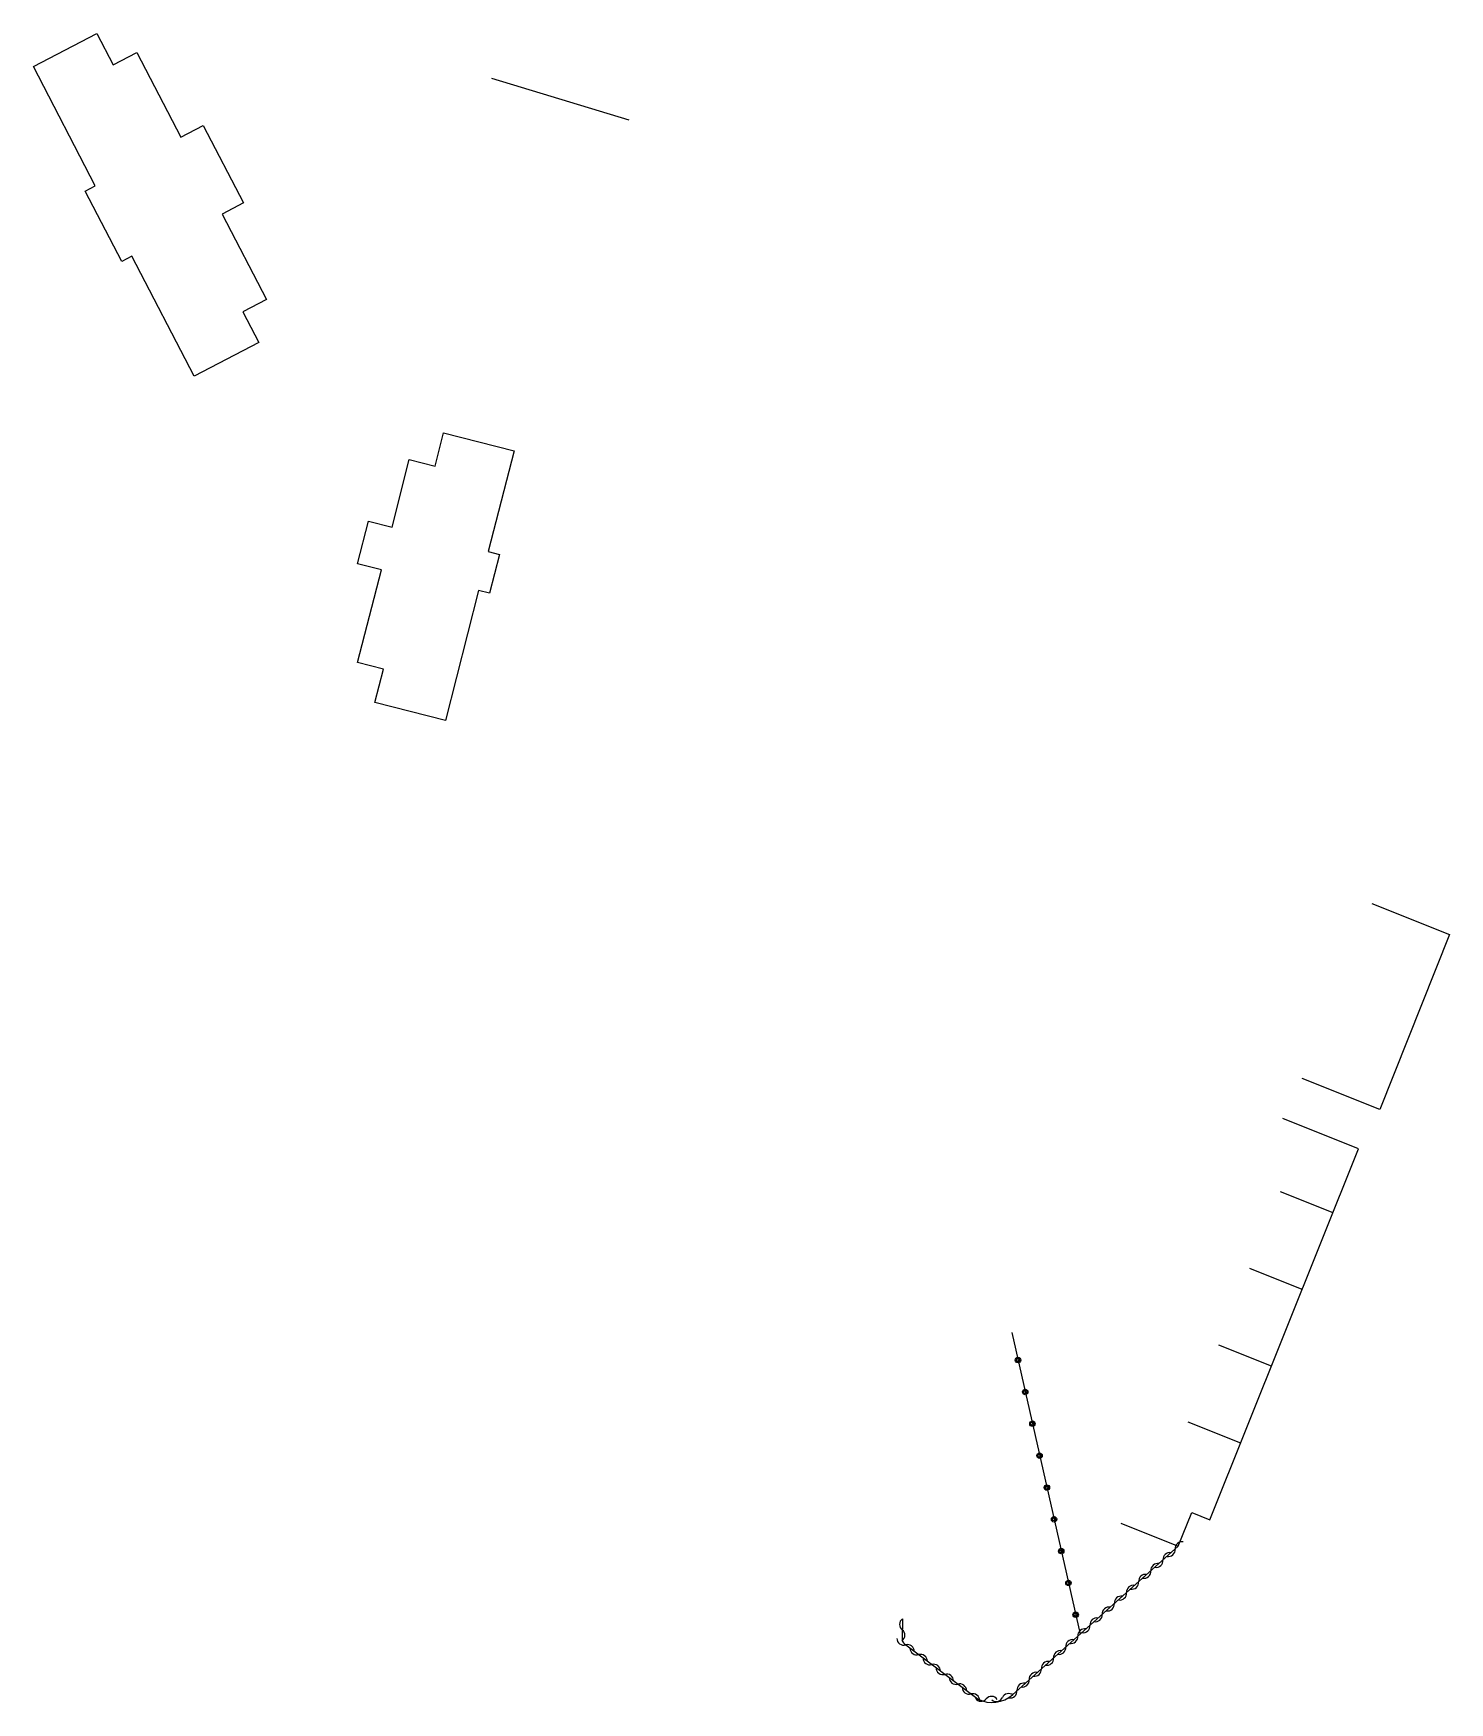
# Model space of a CAD drawing. Header units: millimetres. Extents: x 114000 to 114938, y 122018 to 122896.
# Drawn here: x 114516.3 to 114646.5, y 122584.8 to 122738.3 of the extents above; entities that cross this region are included whole.
import ezdxf

# ---------------------------------------------------------------- set-up
doc = ezdxf.new("R2010")
doc.units = ezdxf.units.MM
doc.layers.get('0').update_dxf_attribs({"linetype": 'CONTINUOUS'})
for name, color, linetype in [('w0100', 7, 'CONTINUOUS'), ('W0310', 3, 'CONTINUOUS'), ('w0322', 7, 'CONTINUOUS'), ('w1102', 7, 'CONTINUOUS')]:
    doc.layers.add(name, color=color, linetype=linetype)

# ---------------------------------------------------------------- blocks, each defined once
blk = doc.blocks.new('BF0101')
at = {"color": 0, "linetype": 'Continuous'}
for radius in [0.25, 0.15]:
    blk.add_circle((0, 0), radius, dxfattribs=at)
blk = doc.blocks.new('BF0301')
at = {"color": 0, "linetype": 'Continuous'}
for centre, start, end in [((-0.5, 0.38), 216.8699, 323.1304), ((0.5, -0.37), 36.8699, 143.1303)]:
    blk.add_arc(centre, 0.625, start, end, dxfattribs=at)

msp = doc.modelspace()

# ---------------------------------------------------------------- linework, layer by layer
at = {"layer": 'w0100', "color": 252}
for points in [[(114516.31, 122735.24), (114522.16, 122738.28), (114523.65, 122735.4), (114525.82, 122736.53), (114529.87, 122728.74), (114531.93, 122729.81), (114535.63, 122722.69), (114533.66, 122721.67), (114537.74, 122713.82), (114535.57, 122712.69), (114537.04, 122709.87), (114531.09, 122706.78), (114525.37, 122717.79), (114524.44, 122717.31), (114521.07, 122723.79), (114522, 122724.27)], [(114554.01, 122701.57), (114560.51, 122699.92), (114558.13, 122690.65), (114559.16, 122690.39), (114558.24, 122686.81), (114557.24, 122687.06), (114554.18, 122675.12), (114547.71, 122676.78), (114548.5, 122679.85), (114546.11, 122680.46), (114548.3, 122688.96), (114546.11, 122689.52), (114547.12, 122693.45), (114549.28, 122692.9), (114550.87, 122699.11), (114553.25, 122698.5)]]:
    msp.add_lwpolyline(points, close=True, dxfattribs=at)
for points in [[(114558.41, 122734.16), (114571.05, 122730.32)], [(114639.34, 122658.3), (114646.49, 122655.44), (114640.07, 122639.37), (114632.92, 122642.23), (114632.92, 122642.23)], [(114616.28, 122601.33), (114621.55, 122599.22), (114622.79, 122602.32), (114624.46, 122601.65), (114624.46, 122601.65), (114624.46, 122601.65), (114638.12, 122635.74), (114631.17, 122638.53)]]:
    msp.add_lwpolyline(points, dxfattribs=at)
at = {"layer": 'W0310', "color": 252, "flags": 128}
msp.add_lwpolyline([(114596.19, 122592.54), (114596.17, 122590.65, 0.238557), (114596.37, 122590.25), (114603.14, 122585.16, 0.300738), (114606.32, 122585.57), (114621.55, 122599.22)], format="xyb", dxfattribs=at)
at = {"layer": 'w0322', "color": 252}
msp.add_lwpolyline([(114606.24, 122618.88), (114612.52, 122591.14)], dxfattribs=at)
at = {"layer": 'w1102', "color": 252}
for points in [[(114635.77, 122629.87), (114635.77, 122629.87), (114630.94, 122631.81)], [(114632.94, 122622.82), (114632.94, 122622.82), (114628.11, 122624.75)], [(114630.12, 122615.76), (114630.12, 122615.76), (114625.29, 122617.7)], [(114627.29, 122608.71), (114627.29, 122608.71), (114622.46, 122610.64)]]:
    msp.add_lwpolyline(points, dxfattribs=at)

# ---------------------------------------------------------------- block references
at = {"layer": 'W0310', "color": 252}
for p, rotation in [((114621.26, 122598.96), 221.8208085256127), ((114619.02, 122596.96), 221.8208085256127), ((114620.14, 122597.96), 221.8208085256127), ((114617.9, 122595.96), 221.8208085256127), ((114615.67, 122593.96), 221.8208085256127), ((114616.79, 122594.96), 221.8208085256127), ((114614.55, 122592.96), 221.8208085256127), ((114596.18, 122591.54), 89.38373725679905), ((114612.31, 122590.96), 221.8208085265108), ((114613.43, 122591.96), 221.8208085256127), ((114596.49, 122590.16), 143.0537745685563), ((114597.69, 122589.26), 143.0537745685563), ((114611.2, 122589.96), 221.8208085265108), ((114598.89, 122588.35), 143.0537745685563), ((114608.96, 122587.96), 221.8208085265108), ((114610.08, 122588.96), 221.8208085265108), ((114600.09, 122587.45), 143.0537745685563), ((114601.29, 122586.55), 143.0537745685563), ((114606.72, 122585.96), 221.8208085265108), ((114607.84, 122586.96), 221.8208085265108), ((114602.49, 122585.65), 143.0537745685563), ((114603.9, 122585.2), 177.2321315813843), ((114605.38, 122585.32), 192.7499826732148)]:
    msp.add_blockref('BF0301', p, dxfattribs=dict(at, rotation=rotation))
at = {"layer": 'w0322', "color": 252, "rotation": 282.7606373347668}
for p in [(114606.82, 122616.33), (114607.48, 122613.4), (114608.14, 122610.48), (114608.8, 122607.55), (114609.47, 122604.62), (114610.13, 122601.7), (114610.79, 122598.77), (114611.45, 122595.85), (114612.12, 122592.92)]:
    msp.add_blockref('BF0101', p, dxfattribs=at)

doc.saveas('drawing.dxf')
